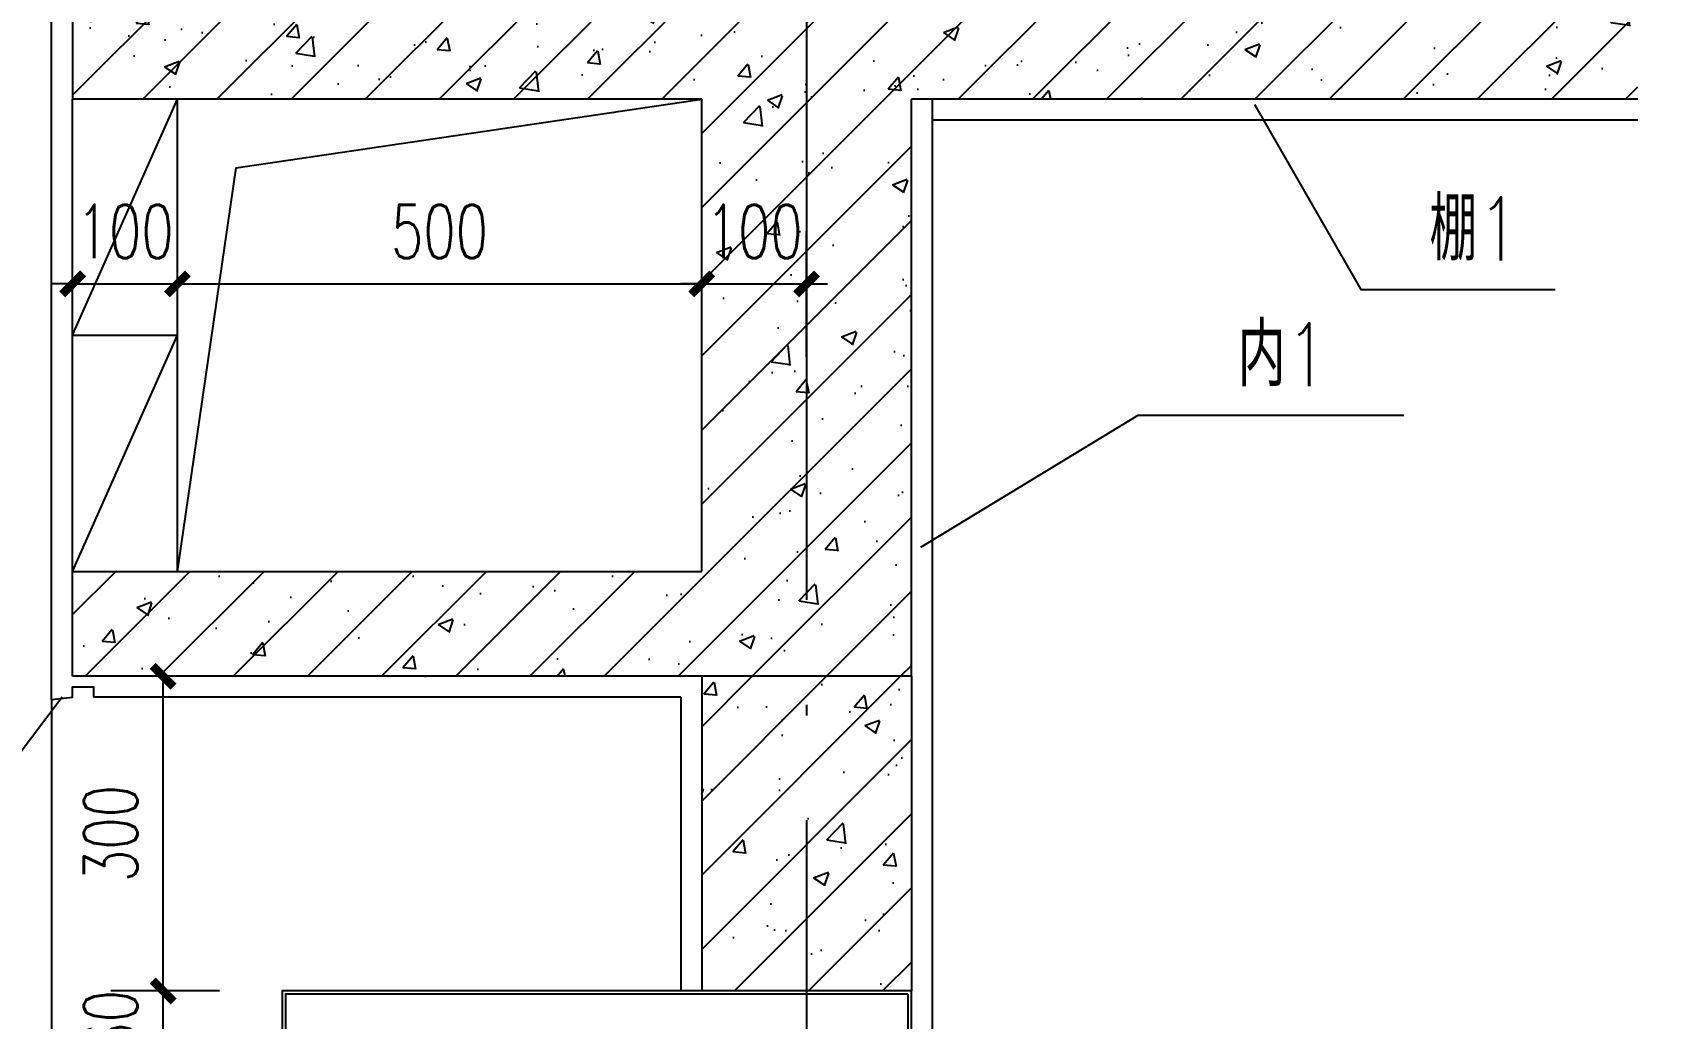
# Model space of a CAD drawing. Extents: x 447078 to 1776277, y 243534 to 519428.
# Drawn here: x 527023 to 528566, y 305497 to 306437 of the extents above; entities that cross this region are included whole.
import ezdxf

# ---------------------------------------------------------------- set-up
doc = ezdxf.new("R2010")
doc.units = 0
doc.header["$LTSCALE"] = 1000
doc.header["$MEASUREMENT"] = 0
doc.linetypes.add('DOTE', pattern=[2.42, 2, -0.2, 0.02, -0.2])
doc.layers.get('Defpoints').update_dxf_attribs({"color": 2, "lineweight": 15})
for name, color, linetype in [('A-GLAZ-MULL', 252, 'Continuous'), ('A-SURF', 6, 'Continuous'), ('A-WALL', 140, 'Continuous'), ('A-WALL-HATH', 8, 'Continuous'), ('DOTE', 10, 'DOTE'), ('G-0-XREF', 2, 'Continuous'), ('PUB_DIM', 3, 'Continuous'), ('节点大样$0$ANNO-TEXT', 33, 'Continuous')]:
    doc.layers.add(name, color=color, linetype=linetype)
doc.styles.add('_TCH_DIM_T3', font='SIMPLEX', dxfattribs={"width": 0.705882, "bigfont": 'GBCBIG'})
doc.styles.add('节点大样$0$CCDI-TOG-02', font='simplex.shx', dxfattribs={"width": 0.8, "bigfont": 'zjdz.shx'})
doc.dimstyles.new('_TCH_ARCH&&20', dxfattribs={"dimtxt": 51, "dimasz": 20, "dimexe": 50, "dimexo": 60, "dimgap": 24.5, "dimtad": 1, "dimdec": 0, "dimzin": 0, "dimdsep": 46, "dimtxsty": '_TCH_DIM_T3', "dimblk": 'ARCHTICK', "dimcen": 0.09, "dimclrt": 7, "dimazin": 2, "dimtfac": 1, "dimtdec": 0, "dimtix": 1, "dimtmove": 2, "dimatfit": 3, "dimfxl": 1, "dimtolj": 1, "dimtzin": 0, "dimarcsym": 0})
pattern_1 = [(45, (-765809.07, -307317.066), (-35.355339, 35.355339), []), (50, (-765809.07, -307317.07), (143.452037, -12.550427), [15, -165]), (355, (-765809.07, -307317.07), (-27.750267, 150.438427), [12, -132]), (100.4514, (-765797.12, -307318.11), (115.701876, 137.887908), [12.748038, -140.228422]), (46.1842, (-765809.07, -307277.07), (213.44821, -33.103803), [22.5, -247.5]), (96.6356, (-765791.28, -307279.82), (186.93254, 194.823574), [19.122058, -210.3426]), (351.1842, (-765809.07, -307277.07), (186.93239, 194.82372), [18, -198]), (21, (-765789.07, -307287.07), (119.38141, -80.523778), [15, -165]), (326, (-765789.07, -307287.07), (48.663066, 145.030009), [12, -132]), (71.4514, (-765779.12, -307293.78), (168.044526, 64.5061), [12.748038, -140.228422]), (37.5, (-765809.07, -307317.066), (2.431971, 66.5787708), [0, -130.4, 0, -134, 0, -132.5]), (7.5, (-765809.07, -307317.066), (52.6139075, 78.8823424), [0, -76.4, 0, -127.4, 0, -50.5]), (327.5, (-765853.67, -307317.066), (106.7644872, -4.5109743), [0, -50, 0, -156, 0, -207]), (317.5, (-765873.67, -307317.07), (116.637234, 20.0209965), [0, -65, 0, -103.6, 0, -147])]

# ---------------------------------------------------------------- blocks, each defined once
blk = doc.blocks.new('_ArchTick')
at = {"color": 0, "linetype": 'ByBlock', "const_width": 0.4}
blk.add_lwpolyline([(-0.5, -0.5), (0.5, 0.5)], dxfattribs=at)
blk = doc.blocks.new('*D5066')
at = {"layer": 'Defpoints', "color": 0}
for p in [(527161.5, 306197.6), (527061.5, 306068), (527161.5, 306068)]:
    blk.add_point(p, dxfattribs=at)
at = {"layer": 'PUB_DIM', "color": 0, "lineweight": -2}
for p, q in [((527061.5, 306128), (527061.5, 306247.6)), ((527161.5, 306128), (527161.5, 306247.6)), ((527061.5, 306197.6), (527041.5, 306197.6)), ((527061.5, 306197.6), (527161.5, 306197.6)), ((527161.5, 306197.6), (527181.5, 306197.6))]:
    blk.add_line(p, q, dxfattribs=at)
at = {"layer": 'PUB_DIM', "color": 0, "lineweight": -2, "xscale": 20, "yscale": 20, "zscale": 20}
blk.add_blockref('_ArchTick', (527061.5, 306197.6), dxfattribs=at)
at = {"layer": 'PUB_DIM', "color": 0, "lineweight": -2, "xscale": 20, "yscale": 20, "zscale": 20, "rotation": 180}
blk.add_blockref('_ArchTick', (527161.5, 306197.6), dxfattribs=at)
at = {"layer": 'PUB_DIM', "color": 7, "insert": (527111.5, 306247.6), "char_height": 51, "attachment_point": 5, "style": '_TCH_DIM_T3'}
blk.add_mtext('\\A1;100', dxfattribs=at)
blk = doc.blocks.new('*D5067')
at = {"layer": 'Defpoints', "color": 0}
for p in [(527661.5, 306197.6), (527161.5, 306068), (527661.5, 306068)]:
    blk.add_point(p, dxfattribs=at)
at = {"layer": 'PUB_DIM', "color": 0, "lineweight": -2}
for p, q in [((527161.5, 306128), (527161.5, 306247.6)), ((527661.5, 306128), (527661.5, 306247.6)), ((527161.5, 306197.6), (527661.5, 306197.6))]:
    blk.add_line(p, q, dxfattribs=at)
at = {"layer": 'PUB_DIM', "color": 0, "lineweight": -2, "xscale": 20, "yscale": 20, "zscale": 20, "rotation": 180}
blk.add_blockref('_ArchTick', (527161.5, 306197.6), dxfattribs=at)
at = {"layer": 'PUB_DIM', "color": 0, "lineweight": -2, "xscale": 20, "yscale": 20, "zscale": 20}
blk.add_blockref('_ArchTick', (527661.5, 306197.6), dxfattribs=at)
at = {"layer": 'PUB_DIM', "color": 7, "insert": (527411.5, 306247.6), "char_height": 51, "attachment_point": 5, "style": '_TCH_DIM_T3'}
blk.add_mtext('\\A1;500', dxfattribs=at)
blk = doc.blocks.new('*D5068')
at = {"layer": 'Defpoints', "color": 0}
for p in [(527761.5, 306197.6), (527661.5, 306068), (527761.5, 306068)]:
    blk.add_point(p, dxfattribs=at)
at = {"layer": 'PUB_DIM', "color": 0, "lineweight": -2}
for p, q in [((527661.5, 306128), (527661.5, 306247.6)), ((527761.5, 306128), (527761.5, 306247.6)), ((527661.5, 306197.6), (527641.5, 306197.6)), ((527661.5, 306197.6), (527761.5, 306197.6)), ((527761.5, 306197.6), (527781.5, 306197.6))]:
    blk.add_line(p, q, dxfattribs=at)
at = {"layer": 'PUB_DIM', "color": 0, "lineweight": -2, "xscale": 20, "yscale": 20, "zscale": 20}
blk.add_blockref('_ArchTick', (527661.5, 306197.6), dxfattribs=at)
at = {"layer": 'PUB_DIM', "color": 0, "lineweight": -2, "xscale": 20, "yscale": 20, "zscale": 20, "rotation": 180}
blk.add_blockref('_ArchTick', (527761.5, 306197.6), dxfattribs=at)
at = {"layer": 'PUB_DIM', "color": 7, "insert": (527711.5, 306247.6), "char_height": 51, "attachment_point": 5, "style": '_TCH_DIM_T3'}
blk.add_mtext('\\A1;100', dxfattribs=at)
blk = doc.blocks.new('*D5078')
at = {"layer": 'Defpoints', "color": 0}
for p in [(527147.8, 305523.6), (527261.5, 305523.6), (527261.5, 305463.6)]:
    blk.add_point(p, dxfattribs=at)
at = {"layer": 'PUB_DIM', "color": 0, "lineweight": -2}
for p, q in [((527147.8, 305523.6), (527147.8, 305543.6)), ((527201.5, 305523.6), (527097.8, 305523.6)), ((527147.8, 305463.6), (527147.8, 305523.6)), ((527201.5, 305463.6), (527097.8, 305463.6)), ((527147.8, 305463.6), (527147.8, 305443.6))]:
    blk.add_line(p, q, dxfattribs=at)
at = {"layer": 'PUB_DIM', "color": 0, "lineweight": -2, "xscale": 20, "yscale": 20, "zscale": 20}
for p, rotation in [((527147.8, 305523.6), 270), ((527147.8, 305463.6), 90)]:
    blk.add_blockref('_ArchTick', p, dxfattribs=dict(at, rotation=rotation))
at = {"layer": 'PUB_DIM', "color": 7, "insert": (527097.8, 305493.6), "char_height": 51, "attachment_point": 5, "rotation": 90, "style": '_TCH_DIM_T3'}
blk.add_mtext('\\A1;60', dxfattribs=at)
blk = doc.blocks.new('*D5079')
at = {"layer": 'Defpoints', "color": 0}
for p in [(527147.8, 305823.6), (527261.5, 305823.6), (527261.5, 305523.6)]:
    blk.add_point(p, dxfattribs=at)
at = {"layer": 'PUB_DIM', "color": 0, "lineweight": -2}
for p, q in [((527201.5, 305823.6), (527097.8, 305823.6)), ((527147.8, 305523.6), (527147.8, 305823.6)), ((527201.5, 305523.6), (527097.8, 305523.6))]:
    blk.add_line(p, q, dxfattribs=at)
at = {"layer": 'PUB_DIM', "color": 0, "lineweight": -2, "xscale": 20, "yscale": 20, "zscale": 20}
for p, rotation in [((527147.8, 305823.6), 90), ((527147.8, 305523.6), 270)]:
    blk.add_blockref('_ArchTick', p, dxfattribs=dict(at, rotation=rotation))
at = {"layer": 'PUB_DIM', "color": 7, "insert": (527097.8, 305673.6), "char_height": 51, "attachment_point": 5, "rotation": 90, "style": '_TCH_DIM_T3'}
blk.add_mtext('\\A1;300', dxfattribs=at)

msp = doc.modelspace()

# ---------------------------------------------------------------- hatches: boundary and pattern name
at = {"layer": 'A-WALL-HATH'}
h = msp.add_hatch(dxfattribs=at)
h.set_pattern_fill('钢筋混凝土', color=256, scale=20)
h.set_pattern_definition(pattern_1)
h.paths.add_polyline_path([(527861.5, 306373.6), (528565.5, 306373.6), (528554.4, 306377.7), (528554.4, 306523.6), (527061.5, 306523.6), (527061.5, 306373.6), (527661.5, 306373.6), (527661.5, 305923.6), (527061.5, 305923.6), (527061.5, 305823.6), (527861.5, 305823.6)])
h = msp.add_hatch(dxfattribs=at)
h.set_pattern_fill('钢筋混凝土', color=256, scale=20)
h.set_pattern_definition(pattern_1)
h.paths.add_polyline_path([(527761.5, 305523.6), (527861.5, 305523.6), (527861.5, 305823.6), (527761.5, 305823.6)])
h.paths.add_polyline_path([(527761.5, 305823.6), (527661.5, 305823.6), (527661.5, 305523.6), (527761.5, 305523.6)])

# ---------------------------------------------------------------- linework, layer by layer
for p, q in [((527061.5, 306523.6), (527061.5, 306373.6)), ((527661.5, 305823.6), (527661.5, 305523.6)), ((527861.5, 305823.6), (527861.5, 305523.6)), ((527861.5, 305523.6), (527661.5, 305523.6))]:
    msp.add_line(p, q)
at = {"layer": 'A-GLAZ-MULL'}
msp.add_lwpolyline([(527661.5, 305523.6), (527261.5, 305523.6), (527261.5, 305463.6), (527511.5, 305423.6), (527661.5, 305423.6)], dxfattribs=at)
for points in [[(527861.5, 305523.6), (527261.5, 305523.6), (527261.5, 305463.6), (527511.5, 305423.6), (527861.5, 305423.6)], [(527858.5, 305520.6), (527264.5, 305520.6), (527264.5, 305466.2), (527511.8, 305426.6), (527858.5, 305426.6)]]:
    msp.add_lwpolyline(points, close=True, dxfattribs=at)
at = {"layer": 'A-SURF'}
for p, q in [((527041.5, 305801.3), (527041.5, 308215.4)), ((528554.4, 306353.6), (527881.5, 306353.6)), ((527641.5, 305803.6), (527081.5, 305803.6)), ((527641.5, 305803.6), (527641.5, 305523.6))]:
    msp.add_line(p, q, dxfattribs=at)
for points in [[(527881.5, 305423.6), (527881.5, 305803.6), (527881.5, 305803.6), (527881.5, 306373.6)], [(527041.5, 305801.3), (527061.5, 305803.6), (527061.5, 305813.6), (527081.5, 305813.6), (527081.5, 305803.6)]]:
    msp.add_lwpolyline(points, dxfattribs=at)
at = {"layer": 'A-WALL'}
for p, q in [((527061.5, 305923.6), (527061.5, 306373.6)), ((527661.5, 306373.6), (527061.5, 306373.6)), ((527161.5, 305923.6), (527161.5, 306373.6)), ((527661.5, 305923.6), (527661.5, 306373.6)), ((527861.5, 305823.6), (527861.5, 306373.6)), ((528554.4, 306373.6), (527861.5, 306373.6)), ((527061.5, 305823.6), (527061.5, 305923.6)), ((527061.5, 305923.6), (527661.5, 305923.6)), ((527661.5, 305823.6), (527061.5, 305823.6)), ((527861.5, 305823.6), (527661.5, 305823.6)), ((527661.5, 305823.6), (527661.5, 305523.6)), ((527861.5, 305823.6), (527861.5, 305523.6)), ((527861.5, 305523.6), (527661.5, 305523.6))]:
    msp.add_line(p, q, dxfattribs=at)
at = {"layer": 'A-WALL-HATH'}
for p, q in [((527061.5, 306148.6), (527161.5, 306373.6)), ((527061.5, 306148.6), (527161.5, 306148.6)), ((527061.5, 305923.6), (527161.5, 306148.6))]:
    msp.add_line(p, q, dxfattribs=at)
msp.add_lwpolyline([(527161.5, 305923.6), (527217.5, 306308.4), (527661.5, 306373.6)], dxfattribs=at)
at = {"layer": 'DOTE', "color": 1, "ltscale": 0.5}
msp.add_line((527761.5, 308106.3), (527761.5, 304473.2), dxfattribs=at)
at = {"layer": 'G-0-XREF', "ltscale": 5}
msp.add_line((527041.5, 305801.3), (527041.5, 304473.2), dxfattribs=at)
at = {"layer": '节点大样$0$ANNO-TEXT'}
for points in [[(528188.6, 306368.6), (528290, 306192.4), (528475.3, 306192.4)], [(527870.6, 305946.7), (528077.8, 306072.5), (528331.1, 306072.5)], [(527051.5, 305803.7), (526990.9, 305723.7), (526836.2, 305723.7)]]:
    msp.add_lwpolyline(points, dxfattribs=at)

# ---------------------------------------------------------------- texts
at = {"layer": '节点大样$0$ANNO-TEXT', "style": '节点大样$0$CCDI-TOG-02', "width": 0.8}
for s, p in [('棚1', (528355.5, 306220, 0)), ('内1', (528172.7, 306100.1, 0))]:
    msp.add_text(s, height=60, dxfattribs=at).set_placement(p)

# ---------------------------------------------------------------- dimensions: what is measured, and where the dimension line sits
at = {"layer": 'PUB_DIM'}
for p1, p2, distance, text, picture, middle in [((527061.5, 306068), (527161.5, 306068), 129.6, '100', '*D5066', (527111.5, 306247.6)), ((527161.5, 306068), (527661.5, 306068), 129.6, '500', '*D5067', (527411.5, 306247.6)), ((527661.5, 306068), (527761.5, 306068), 129.6, '100', '*D5068', (527711.5, 306247.6)), ((527261.5, 305523.6), (527261.5, 305823.6), 113.7, '300', '*D5079', (527097.8, 305673.6)), ((527261.5, 305463.6), (527261.5, 305523.6), 113.7, '60', '*D5078', (527097.8, 305493.6))]:
    dim = msp.add_aligned_dim(p1=p1, p2=p2, distance=distance, text=text, dimstyle='_TCH_ARCH&&20', dxfattribs=at)
    dim.commit()
    dim.dimension.update_dxf_attribs({"geometry": picture, "text_midpoint": middle})

doc.saveas('drawing.dxf')
